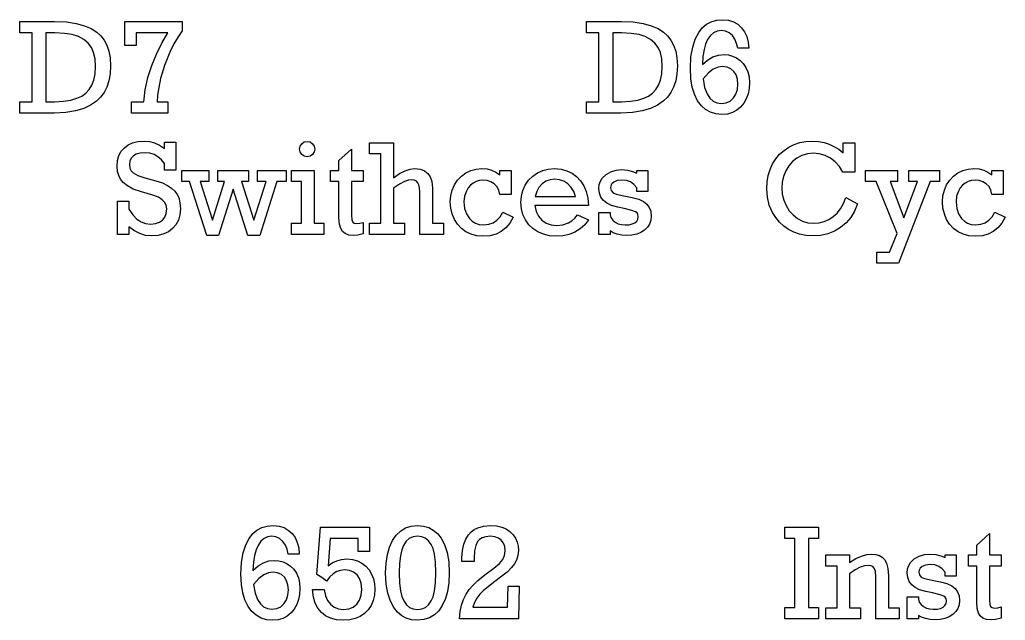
# Model space of a CAD drawing. Header units: inches. Extents: x 0.65 to 6.18, y -4.64 to -1.15.
# Drawn here: x 0.902 to 2.119, y -4.608 to -3.866 of the extents above; entities that cross this region are included whole.
import ezdxf

# ---------------------------------------------------------------- set-up
doc = ezdxf.new("R2010")
doc.units = ezdxf.units.IN
doc.header["$MEASUREMENT"] = 0
doc.layers.add('User.Drawings', color=9, linetype='CONTINUOUS', true_color=0xc2c2c2)

msp = doc.modelspace()

# ---------------------------------------------------------------- linework, layer by layer
at = {"layer": 'User.Drawings', "linetype": 'CONTINUOUS'}
for p, q in [((0.9019, -3.8821), (0.9019, -3.868)), ((0.9019, -3.868), (0.945, -3.868)), ((0.945, -3.868), (0.9596, -3.8686)), ((0.9596, -3.8686), (0.9718, -3.8704)), ((0.9718, -3.8704), (0.9819, -3.8732)), ((1.0318, -3.8977), (1.0318, -3.868)), ((1.0318, -3.868), (1.1027, -3.868)), ((1.1027, -3.868), (1.1027, -3.8795)), ((1.6019, -3.8821), (1.6019, -3.868)), ((1.6019, -3.868), (1.645, -3.868)), ((1.645, -3.868), (1.6596, -3.8686)), ((1.6596, -3.8686), (1.6718, -3.8704)), ((1.6718, -3.8704), (1.6819, -3.8732)), ((1.75, -3.8715), (1.7558, -3.8684)), ((1.7558, -3.8684), (1.7624, -3.8665)), ((1.7624, -3.8665), (1.77, -3.8658)), ((1.77, -3.8658), (1.7773, -3.8665)), ((1.7773, -3.8665), (1.7835, -3.8684)), ((1.7835, -3.8684), (1.7888, -3.8714)), ((0.9171, -3.8821), (0.9019, -3.8821)), ((0.9171, -3.9671), (0.9171, -3.8821)), ((0.9452, -3.8821), (0.9343, -3.8821)), ((0.9343, -3.8821), (0.9343, -3.9671)), ((0.9572, -3.8827), (0.9452, -3.8821)), ((0.9668, -3.8842), (0.9572, -3.8827)), ((0.9819, -3.8732), (0.9902, -3.8768)), ((0.9902, -3.8768), (0.997, -3.8811)), ((0.997, -3.8811), (1.0021, -3.8857)), ((1.085, -3.8821), (1.0458, -3.8821)), ((1.0458, -3.8821), (1.0458, -3.8977)), ((1.0774, -3.8947), (1.085, -3.8821)), ((1.1027, -3.8795), (1.0975, -3.8868)), ((1.6171, -3.8821), (1.6019, -3.8821)), ((1.6171, -3.9671), (1.6171, -3.8821)), ((1.6452, -3.8821), (1.6343, -3.8821)), ((1.6343, -3.8821), (1.6343, -3.9671)), ((1.6572, -3.8827), (1.6452, -3.8821)), ((1.6668, -3.8842), (1.6572, -3.8827)), ((1.6819, -3.8732), (1.6902, -3.8768)), ((1.6902, -3.8768), (1.697, -3.8811)), ((1.697, -3.8811), (1.7021, -3.8857)), ((1.7362, -3.8898), (1.7404, -3.8818)), ((1.7404, -3.8818), (1.7449, -3.8759)), ((1.7449, -3.8759), (1.75, -3.8715)), ((1.7589, -3.8819), (1.755, -3.8853)), ((1.7632, -3.8799), (1.7589, -3.8819)), ((1.7681, -3.8792), (1.7632, -3.8799)), ((1.7734, -3.8799), (1.7681, -3.8792)), ((1.778, -3.882), (1.7734, -3.8799)), ((1.782, -3.8855), (1.778, -3.882)), ((1.7888, -3.8714), (1.7933, -3.8757)), ((1.7933, -3.8757), (1.797, -3.8808)), ((1.797, -3.8808), (1.7997, -3.8867)), ((0.9743, -3.8866), (0.9668, -3.8842)), ((0.9811, -3.8902), (0.9743, -3.8866)), ((0.9864, -3.8947), (0.9811, -3.8902)), ((0.9904, -3.9002), (0.9864, -3.8947)), ((1.0021, -3.8857), (1.0062, -3.8911)), ((1.0062, -3.8911), (1.0095, -3.8974)), ((1.0707, -3.9082), (1.0774, -3.8947)), ((1.0975, -3.8868), (1.0924, -3.8956)), ((1.6743, -3.8866), (1.6668, -3.8842)), ((1.6811, -3.8902), (1.6743, -3.8866)), ((1.6864, -3.8947), (1.6811, -3.8902)), ((1.6904, -3.9002), (1.6864, -3.8947)), ((1.7021, -3.8857), (1.7062, -3.8911)), ((1.7062, -3.8911), (1.7095, -3.8974)), ((1.733, -3.8996), (1.7362, -3.8898)), ((1.7514, -3.8904), (1.7489, -3.8959)), ((1.755, -3.8853), (1.7514, -3.8904)), ((1.7851, -3.89), (1.782, -3.8855)), ((1.7873, -3.8952), (1.7851, -3.89)), ((1.7997, -3.8867), (1.8015, -3.8934)), ((1.8015, -3.8934), (1.8023, -3.9011)), ((0.9931, -3.9064), (0.9904, -3.9002)), ((0.9949, -3.9142), (0.9931, -3.9064)), ((1.0095, -3.8974), (1.012, -3.9046)), ((1.012, -3.9046), (1.0136, -3.9131)), ((1.0458, -3.8977), (1.0318, -3.8977)), ((1.0872, -3.9061), (1.0808, -3.9223)), ((1.0924, -3.8956), (1.0872, -3.9061)), ((1.6931, -3.9064), (1.6904, -3.9002)), ((1.6949, -3.9142), (1.6931, -3.9064)), ((1.7095, -3.8974), (1.712, -3.9046)), ((1.712, -3.9046), (1.7136, -3.9131)), ((1.7309, -3.9116), (1.733, -3.8996)), ((1.747, -3.9028), (1.7456, -3.9112)), ((1.7489, -3.8959), (1.747, -3.9028)), ((1.7886, -3.9011), (1.7873, -3.8952)), ((1.8023, -3.9011), (1.7886, -3.9011)), ((0.9955, -3.9237), (0.9949, -3.9142)), ((1.0136, -3.9131), (1.0142, -3.9229)), ((1.0649, -3.9226), (1.0707, -3.9082)), ((1.6955, -3.9237), (1.6949, -3.9142)), ((1.7136, -3.9131), (1.7142, -3.9229)), ((1.7301, -3.9259), (1.7309, -3.9116)), ((1.7456, -3.9112), (1.745, -3.9213)), ((1.745, -3.9213), (1.7514, -3.9157)), ((1.7514, -3.9157), (1.7579, -3.9119)), ((1.7579, -3.9119), (1.7647, -3.9096)), ((1.7647, -3.9096), (1.7718, -3.9089)), ((1.7718, -3.9089), (1.7772, -3.9093)), ((1.7772, -3.9093), (1.7823, -3.9107)), ((1.7823, -3.9107), (1.7872, -3.913)), ((1.7872, -3.913), (1.7917, -3.9161)), ((1.7917, -3.9161), (1.7955, -3.92)), ((0.9949, -3.9329), (0.9955, -3.9237)), ((1.0142, -3.9229), (1.0136, -3.9328)), ((1.0603, -3.9374), (1.0649, -3.9226)), ((1.0808, -3.9223), (1.0759, -3.9385)), ((1.6949, -3.9329), (1.6955, -3.9237)), ((1.7142, -3.9229), (1.7136, -3.9328)), ((1.7307, -3.9386), (1.7301, -3.9259)), ((1.7585, -3.927), (1.7524, -3.9315)), ((1.7643, -3.9244), (1.7585, -3.927)), ((1.7699, -3.9236), (1.7643, -3.9244)), ((1.7756, -3.9244), (1.7699, -3.9236)), ((1.7801, -3.9264), (1.7756, -3.9244)), ((1.7839, -3.9298), (1.7801, -3.9264)), ((1.7866, -3.9341), (1.7839, -3.9298)), ((1.7955, -3.92), (1.7988, -3.9249)), ((1.7988, -3.9249), (1.8012, -3.9303)), ((1.8012, -3.9303), (1.8026, -3.9365)), ((0.9908, -3.9469), (0.9933, -3.9405)), ((0.9933, -3.9405), (0.9949, -3.9329)), ((1.012, -3.9415), (1.0095, -3.9491)), ((1.0136, -3.9328), (1.012, -3.9415)), ((1.057, -3.9523), (1.0603, -3.9374)), ((1.0759, -3.9385), (1.0735, -3.9496)), ((1.6908, -3.9469), (1.6933, -3.9405)), ((1.6933, -3.9405), (1.6949, -3.9329)), ((1.712, -3.9415), (1.7095, -3.9491)), ((1.7136, -3.9328), (1.712, -3.9415)), ((1.7307, -3.9387), (1.7307, -3.9386)), ((1.7325, -3.9492), (1.7307, -3.9387)), ((1.7524, -3.9315), (1.7458, -3.9387)), ((1.7458, -3.9387), (1.7478, -3.9495)), ((1.7883, -3.9392), (1.7866, -3.9341)), ((1.7889, -3.9453), (1.7883, -3.9392)), ((1.8026, -3.9365), (1.8032, -3.9437)), ((0.9834, -3.9566), (0.9875, -3.9522)), ((0.9875, -3.9522), (0.9908, -3.9469)), ((1.0061, -3.9557), (1.0018, -3.9616)), ((1.0095, -3.9491), (1.0061, -3.9557)), ((1.0552, -3.9674), (1.057, -3.9523)), ((1.0735, -3.9496), (1.0722, -3.959)), ((1.6834, -3.9566), (1.6875, -3.9522)), ((1.6875, -3.9522), (1.6908, -3.9469)), ((1.7061, -3.9557), (1.7018, -3.9616)), ((1.7095, -3.9491), (1.7061, -3.9557)), ((1.7351, -3.9578), (1.7325, -3.9492)), ((1.7478, -3.9495), (1.7507, -3.9573)), ((1.7864, -3.9577), (1.7882, -3.952)), ((1.7882, -3.952), (1.7889, -3.9453)), ((1.8027, -3.9509), (1.8014, -3.9574)), ((1.8032, -3.9437), (1.8027, -3.9509)), ((0.9019, -3.9813), (0.9019, -3.9671)), ((0.9019, -3.9671), (0.9171, -3.9671)), ((0.9343, -3.9671), (0.945, -3.9671)), ((0.945, -3.9671), (0.956, -3.9666)), ((0.956, -3.9666), (0.9651, -3.9651)), ((0.9651, -3.9651), (0.9725, -3.9629)), ((0.9725, -3.9629), (0.9785, -3.9601)), ((0.9785, -3.9601), (0.9834, -3.9566)), ((0.9966, -3.9666), (0.9895, -3.9715)), ((1.0018, -3.9616), (0.9966, -3.9666)), ((1.0401, -3.9813), (1.0401, -3.9674)), ((1.0401, -3.9674), (1.0552, -3.9674)), ((1.0722, -3.959), (1.0718, -3.9671)), ((1.0718, -3.9671), (1.0718, -3.9674)), ((1.0718, -3.9674), (1.085, -3.9674)), ((1.085, -3.9674), (1.085, -3.9813)), ((1.6019, -3.9813), (1.6019, -3.9671)), ((1.6019, -3.9671), (1.6171, -3.9671)), ((1.6343, -3.9671), (1.645, -3.9671)), ((1.645, -3.9671), (1.656, -3.9666)), ((1.656, -3.9666), (1.6651, -3.9651)), ((1.6651, -3.9651), (1.6725, -3.9629)), ((1.6725, -3.9629), (1.6785, -3.9601)), ((1.6785, -3.9601), (1.6834, -3.9566)), ((1.6966, -3.9666), (1.6895, -3.9715)), ((1.7018, -3.9616), (1.6966, -3.9666)), ((1.7391, -3.966), (1.7351, -3.9578)), ((1.7437, -3.9722), (1.7391, -3.966)), ((1.7507, -3.9573), (1.7542, -3.9628)), ((1.7542, -3.9628), (1.7583, -3.9665)), ((1.7583, -3.9665), (1.7629, -3.9686)), ((1.7744, -3.9686), (1.7793, -3.9663)), ((1.7793, -3.9663), (1.7834, -3.9625)), ((1.7834, -3.9625), (1.7864, -3.9577)), ((1.7992, -3.9635), (1.7961, -3.9691)), ((1.8014, -3.9574), (1.7992, -3.9635)), ((0.9708, -3.9786), (0.9587, -3.9806)), ((0.981, -3.9755), (0.9708, -3.9786)), ((0.9895, -3.9715), (0.981, -3.9755)), ((1.6708, -3.9786), (1.6587, -3.9806)), ((1.681, -3.9755), (1.6708, -3.9786)), ((1.6895, -3.9715), (1.681, -3.9755)), ((1.7489, -3.9768), (1.7437, -3.9722)), ((1.755, -3.9802), (1.7489, -3.9768)), ((1.7629, -3.9686), (1.7685, -3.9694)), ((1.7685, -3.9694), (1.7744, -3.9686)), ((1.7875, -3.9777), (1.7821, -3.9806)), ((1.7922, -3.9738), (1.7875, -3.9777)), ((1.7961, -3.9691), (1.7922, -3.9738)), ((0.9443, -3.9813), (0.9019, -3.9813)), ((0.9587, -3.9806), (0.9443, -3.9813)), ((1.085, -3.9813), (1.0401, -3.9813)), ((1.6443, -3.9813), (1.6019, -3.9813)), ((1.6587, -3.9806), (1.6443, -3.9813)), ((1.7617, -3.9823), (1.755, -3.9802)), ((1.7691, -3.983), (1.7617, -3.9823)), ((1.776, -3.9824), (1.7691, -3.983)), ((1.7821, -3.9806), (1.776, -3.9824)), ((1.0412, -4.018), (1.0477, -4.0164)), ((1.0477, -4.0164), (1.0555, -4.0158)), ((1.0555, -4.0158), (1.0621, -4.0164)), ((1.0621, -4.0164), (1.0685, -4.018)), ((1.2533, -4.0169), (1.2569, -4.0162)), ((1.2569, -4.0162), (1.2605, -4.0169)), ((1.8653, -4.0177), (1.8729, -4.0163)), ((1.8729, -4.0163), (1.8811, -4.0158)), ((1.8811, -4.0158), (1.8884, -4.0162)), ((1.8884, -4.0162), (1.8952, -4.0175)), ((1.0245, -4.0336), (1.0273, -4.0284)), ((1.0273, -4.0284), (1.0311, -4.024)), ((1.0311, -4.024), (1.0357, -4.0206)), ((1.0357, -4.0206), (1.0412, -4.018)), ((1.0685, -4.018), (1.0747, -4.0208)), ((1.0747, -4.0208), (1.0808, -4.0248)), ((1.0808, -4.0248), (1.0808, -4.0171)), ((1.0808, -4.0171), (1.0947, -4.0171)), ((1.0947, -4.0171), (1.0947, -4.0516)), ((1.2476, -4.0256), (1.2483, -4.0221)), ((1.2483, -4.0292), (1.2476, -4.0256)), ((1.2483, -4.0221), (1.2503, -4.019)), ((1.2503, -4.019), (1.2533, -4.0169)), ((1.2605, -4.0169), (1.2635, -4.019)), ((1.2635, -4.019), (1.2656, -4.022)), ((1.2656, -4.022), (1.2663, -4.0256)), ((1.2663, -4.0256), (1.2656, -4.0292)), ((1.2962, -4.04), (1.3118, -4.0257)), ((1.3118, -4.0257), (1.3118, -4.052)), ((1.3338, -4.0317), (1.3338, -4.018)), ((1.3338, -4.018), (1.3636, -4.018)), ((1.3636, -4.018), (1.3636, -4.0612)), ((1.8404, -4.0321), (1.8458, -4.0273)), ((1.8458, -4.0273), (1.8518, -4.0232)), ((1.8518, -4.0232), (1.8583, -4.02)), ((1.8583, -4.02), (1.8653, -4.0177)), ((1.8952, -4.0175), (1.9015, -4.0195)), ((1.9015, -4.0195), (1.9075, -4.0223)), ((1.9075, -4.0223), (1.9133, -4.0259)), ((1.9133, -4.0259), (1.9187, -4.0302)), ((1.9187, -4.0302), (1.9187, -4.018)), ((1.9187, -4.018), (1.9332, -4.018)), ((1.9332, -4.018), (1.9332, -4.0541)), ((1.0222, -4.0473), (1.0228, -4.0398)), ((1.0228, -4.0398), (1.0245, -4.0336)), ((1.038, -4.0405), (1.0374, -4.0449)), ((1.0397, -4.0369), (1.038, -4.0405)), ((1.0424, -4.0341), (1.0397, -4.0369)), ((1.0459, -4.0321), (1.0424, -4.0341)), ((1.0506, -4.0308), (1.0459, -4.0321)), ((1.0567, -4.0303), (1.0506, -4.0308)), ((1.0626, -4.0309), (1.0567, -4.0303)), ((1.0679, -4.0325), (1.0626, -4.0309)), ((1.0726, -4.0351), (1.0679, -4.0325)), ((1.0769, -4.0388), (1.0726, -4.0351)), ((1.0808, -4.0437), (1.0769, -4.0388)), ((1.2503, -4.0323), (1.2483, -4.0292)), ((1.2533, -4.0344), (1.2503, -4.0323)), ((1.2569, -4.0351), (1.2533, -4.0344)), ((1.2604, -4.0344), (1.2569, -4.0351)), ((1.2635, -4.0323), (1.2604, -4.0344)), ((1.2656, -4.0292), (1.2635, -4.0323)), ((1.2962, -4.052), (1.2962, -4.04)), ((1.348, -4.0317), (1.3338, -4.0317)), ((1.348, -4.1174), (1.348, -4.0317)), ((1.8317, -4.0441), (1.8358, -4.0377)), ((1.8358, -4.0377), (1.8404, -4.0321)), ((1.8618, -4.0369), (1.8564, -4.0412)), ((1.8679, -4.0336), (1.8618, -4.0369)), ((1.8746, -4.0316), (1.8679, -4.0336)), ((1.8818, -4.0309), (1.8746, -4.0316)), ((1.8894, -4.0316), (1.8818, -4.0309)), ((1.8965, -4.0337), (1.8894, -4.0316)), ((1.9032, -4.0371), (1.8965, -4.0337)), ((1.9091, -4.0416), (1.9032, -4.0371)), ((1.0227, -4.0533), (1.0222, -4.0473)), ((1.0374, -4.0449), (1.038, -4.0492)), ((1.038, -4.0492), (1.0395, -4.0526)), ((1.0395, -4.0526), (1.0421, -4.0552)), ((1.0808, -4.0516), (1.0808, -4.0437)), ((1.0947, -4.0516), (1.0808, -4.0516)), ((1.102, -4.0659), (1.102, -4.052)), ((1.102, -4.052), (1.1353, -4.052)), ((1.1353, -4.052), (1.1353, -4.0659)), ((1.1466, -4.0659), (1.1466, -4.052)), ((1.1466, -4.052), (1.1846, -4.052)), ((1.1846, -4.052), (1.1846, -4.0659)), ((1.1954, -4.0659), (1.1954, -4.052)), ((1.1954, -4.052), (1.2311, -4.052)), ((1.2311, -4.052), (1.2311, -4.0659)), ((1.2374, -4.0659), (1.2374, -4.052)), ((1.2374, -4.052), (1.2654, -4.052)), ((1.2654, -4.052), (1.2654, -4.1174)), ((1.2859, -4.0659), (1.2859, -4.052)), ((1.2859, -4.052), (1.2962, -4.052)), ((1.3118, -4.052), (1.3262, -4.052)), ((1.3262, -4.052), (1.3262, -4.0659)), ((1.3711, -4.0559), (1.3778, -4.0524)), ((1.3778, -4.0524), (1.3839, -4.0505)), ((1.3839, -4.0505), (1.3896, -4.0498)), ((1.3896, -4.0498), (1.3967, -4.0506)), ((1.3967, -4.0506), (1.402, -4.0526)), ((1.402, -4.0526), (1.406, -4.0557)), ((1.4528, -4.0552), (1.4589, -4.0522)), ((1.4589, -4.0522), (1.4655, -4.0504)), ((1.4655, -4.0504), (1.4726, -4.0498)), ((1.4726, -4.0498), (1.479, -4.0503)), ((1.479, -4.0503), (1.4847, -4.0518)), ((1.4847, -4.0518), (1.49, -4.0542)), ((1.4948, -4.0576), (1.4948, -4.052)), ((1.4948, -4.052), (1.5087, -4.052)), ((1.5087, -4.052), (1.5087, -4.0817)), ((1.5413, -4.0552), (1.5478, -4.0522)), ((1.5478, -4.0522), (1.5547, -4.0505)), ((1.5547, -4.0505), (1.5622, -4.0498)), ((1.5622, -4.0498), (1.5704, -4.0505)), ((1.5704, -4.0505), (1.5776, -4.0524)), ((1.5776, -4.0524), (1.584, -4.0554)), ((1.6318, -4.0538), (1.6384, -4.0518)), ((1.6384, -4.0518), (1.645, -4.0511)), ((1.645, -4.0511), (1.6525, -4.0517)), ((1.6525, -4.0517), (1.6588, -4.0532)), ((1.6588, -4.0532), (1.6642, -4.0555)), ((1.6642, -4.0555), (1.6642, -4.052)), ((1.6642, -4.052), (1.6777, -4.052)), ((1.6777, -4.052), (1.6777, -4.0783)), ((1.8263, -4.0583), (1.8286, -4.0509)), ((1.8286, -4.0509), (1.8317, -4.0441)), ((1.8481, -4.0527), (1.8453, -4.0594)), ((1.8518, -4.0464), (1.8481, -4.0527)), ((1.8564, -4.0412), (1.8518, -4.0464)), ((1.9142, -4.0473), (1.9091, -4.0416)), ((1.9184, -4.0541), (1.9142, -4.0473)), ((1.9465, -4.0659), (1.9465, -4.052)), ((1.9465, -4.052), (1.9861, -4.052)), ((1.9861, -4.052), (1.9861, -4.0659)), ((1.9999, -4.0659), (1.9999, -4.052)), ((1.9999, -4.052), (2.0377, -4.052)), ((2.0377, -4.052), (2.0377, -4.0659)), ((2.0606, -4.0552), (2.0667, -4.0522)), ((2.0667, -4.0522), (2.0732, -4.0504)), ((2.0732, -4.0504), (2.0804, -4.0498)), ((2.0804, -4.0498), (2.0867, -4.0503)), ((2.0867, -4.0503), (2.0925, -4.0518)), ((2.0925, -4.0518), (2.0977, -4.0542)), ((2.1026, -4.0576), (2.1026, -4.052)), ((2.1026, -4.052), (2.1164, -4.052)), ((2.1164, -4.052), (2.1164, -4.0817)), ((1.0241, -4.0585), (1.0227, -4.0533)), ((1.0264, -4.063), (1.0241, -4.0585)), ((1.0295, -4.0669), (1.0264, -4.063)), ((1.0421, -4.0552), (1.0476, -4.0583)), ((1.0476, -4.0583), (1.0565, -4.0613)), ((1.0565, -4.0613), (1.0699, -4.0648)), ((1.0699, -4.0648), (1.0782, -4.0675)), ((1.3636, -4.0612), (1.3711, -4.0559)), ((1.3821, -4.0643), (1.3772, -4.0659)), ((1.3861, -4.0638), (1.3821, -4.0643)), ((1.3893, -4.0643), (1.3861, -4.0638)), ((1.3918, -4.0654), (1.3893, -4.0643)), ((1.406, -4.0557), (1.409, -4.06)), ((1.409, -4.06), (1.411, -4.0659)), ((1.4388, -4.0699), (1.4427, -4.064)), ((1.4427, -4.064), (1.4473, -4.0591)), ((1.4473, -4.0591), (1.4528, -4.0552)), ((1.4695, -4.0646), (1.4655, -4.0658)), ((1.4739, -4.0642), (1.4695, -4.0646)), ((1.4791, -4.0647), (1.4739, -4.0642)), ((1.4837, -4.0662), (1.4791, -4.0647)), ((1.49, -4.0542), (1.4948, -4.0576)), ((1.5263, -4.0702), (1.5304, -4.0642)), ((1.5304, -4.0642), (1.5354, -4.0593)), ((1.5354, -4.0593), (1.5413, -4.0552)), ((1.5569, -4.0635), (1.5518, -4.0654)), ((1.5625, -4.0628), (1.5569, -4.0635)), ((1.5685, -4.0635), (1.5625, -4.0628)), ((1.5739, -4.0654), (1.5685, -4.0635)), ((1.584, -4.0554), (1.5897, -4.0595)), ((1.5897, -4.0595), (1.5946, -4.0648)), ((1.5946, -4.0648), (1.5987, -4.0712)), ((1.6177, -4.0694), (1.6191, -4.0653)), ((1.6191, -4.0653), (1.6213, -4.0616)), ((1.6213, -4.0616), (1.626, -4.0571)), ((1.626, -4.0571), (1.6318, -4.0538)), ((1.6398, -4.0647), (1.6355, -4.0666)), ((1.6456, -4.0639), (1.6398, -4.0647)), ((1.6513, -4.0646), (1.6456, -4.0639)), ((1.6561, -4.0663), (1.6513, -4.0646)), ((1.8249, -4.0662), (1.8263, -4.0583)), ((1.8453, -4.0594), (1.8437, -4.0665)), ((1.9332, -4.0541), (1.9184, -4.0541)), ((2.0466, -4.0699), (2.0504, -4.064)), ((2.0504, -4.064), (2.0551, -4.0591)), ((2.0551, -4.0591), (2.0606, -4.0552)), ((2.0773, -4.0646), (2.0733, -4.0658)), ((2.0817, -4.0642), (2.0773, -4.0646)), ((2.0868, -4.0647), (2.0817, -4.0642)), ((2.0914, -4.0662), (2.0868, -4.0647)), ((2.0977, -4.0542), (2.1026, -4.0576)), ((1.0348, -4.0712), (1.0295, -4.0669)), ((1.0422, -4.0752), (1.0348, -4.0712)), ((1.0521, -4.0787), (1.0422, -4.0752)), ((1.0782, -4.0675), (1.0846, -4.0705)), ((1.0846, -4.0705), (1.0894, -4.0738)), ((1.0894, -4.0738), (1.0936, -4.0777)), ((1.1115, -4.0659), (1.102, -4.0659)), ((1.1328, -4.1326), (1.1115, -4.0659)), ((1.1353, -4.0659), (1.1249, -4.0659)), ((1.1249, -4.0659), (1.1399, -4.1136)), ((1.1399, -4.1136), (1.155, -4.0659)), ((1.155, -4.0659), (1.1466, -4.0659)), ((1.1657, -4.0754), (1.1473, -4.1326)), ((1.1838, -4.1326), (1.1657, -4.0754)), ((1.1846, -4.0659), (1.1759, -4.0659)), ((1.1759, -4.0659), (1.1911, -4.1136)), ((1.1911, -4.1136), (1.2064, -4.0659)), ((1.2064, -4.0659), (1.1954, -4.0659)), ((1.2196, -4.0659), (1.1985, -4.1326)), ((1.2311, -4.0659), (1.2196, -4.0659)), ((1.2498, -4.0659), (1.2374, -4.0659)), ((1.2498, -4.1174), (1.2498, -4.0659)), ((1.2962, -4.0659), (1.2859, -4.0659)), ((1.2962, -4.1107), (1.2962, -4.0659)), ((1.3262, -4.0659), (1.3118, -4.0659)), ((1.3118, -4.0659), (1.3118, -4.1075)), ((1.3711, -4.069), (1.3636, -4.074)), ((1.3636, -4.074), (1.3636, -4.1174)), ((1.3772, -4.0659), (1.3711, -4.069)), ((1.3937, -4.0673), (1.3918, -4.0654)), ((1.3949, -4.0698), (1.3937, -4.0673)), ((1.3958, -4.0736), (1.3949, -4.0698)), ((1.3961, -4.0793), (1.3958, -4.0736)), ((1.411, -4.0659), (1.4117, -4.0738)), ((1.4117, -4.0738), (1.4117, -4.1174)), ((1.4343, -4.0834), (1.436, -4.0764)), ((1.436, -4.0764), (1.4388, -4.0699)), ((1.4535, -4.0776), (1.4513, -4.084)), ((1.4557, -4.0737), (1.4535, -4.0776)), ((1.4585, -4.0704), (1.4557, -4.0737)), ((1.4618, -4.0678), (1.4585, -4.0704)), ((1.4655, -4.0658), (1.4618, -4.0678)), ((1.4879, -4.0687), (1.4837, -4.0662)), ((1.4913, -4.072), (1.4879, -4.0687)), ((1.4936, -4.0763), (1.4913, -4.072)), ((1.4948, -4.0817), (1.4936, -4.0763)), ((1.5215, -4.0838), (1.5233, -4.0767)), ((1.5233, -4.0767), (1.5263, -4.0702)), ((1.5432, -4.073), (1.5404, -4.0781)), ((1.5471, -4.0687), (1.5432, -4.073)), ((1.5518, -4.0654), (1.5471, -4.0687)), ((1.5789, -4.0687), (1.5739, -4.0654)), ((1.583, -4.073), (1.5789, -4.0687)), ((1.5861, -4.0782), (1.583, -4.073)), ((1.5987, -4.0712), (1.6016, -4.0782)), ((1.6172, -4.0742), (1.6177, -4.0694)), ((1.6179, -4.0801), (1.6172, -4.0742)), ((1.632, -4.071), (1.6316, -4.0736)), ((1.6316, -4.0736), (1.6324, -4.077)), ((1.6333, -4.0687), (1.632, -4.071)), ((1.6324, -4.077), (1.6346, -4.0796)), ((1.6355, -4.0666), (1.6333, -4.0687)), ((1.6604, -4.0693), (1.6561, -4.0663)), ((1.6642, -4.0735), (1.6604, -4.0693)), ((1.6642, -4.0783), (1.6642, -4.0735)), ((1.8245, -4.0748), (1.8249, -4.0662)), ((1.8253, -4.0852), (1.8245, -4.0748)), ((1.8437, -4.0665), (1.8431, -4.0739)), ((1.8431, -4.0739), (1.8437, -4.0816)), ((1.9597, -4.0659), (1.9465, -4.0659)), ((1.9856, -4.1298), (1.9597, -4.0659)), ((1.9861, -4.0659), (1.9767, -4.0659)), ((1.9767, -4.0659), (1.9938, -4.1107)), ((2.0261, -4.0659), (1.987, -4.1666)), ((1.9938, -4.1107), (2.0105, -4.0659)), ((2.0105, -4.0659), (1.9999, -4.0659)), ((2.0377, -4.0659), (2.0261, -4.0659)), ((2.0421, -4.0834), (2.0438, -4.0764)), ((2.0438, -4.0764), (2.0466, -4.0699)), ((2.0612, -4.0776), (2.059, -4.084)), ((2.0635, -4.0737), (2.0612, -4.0776)), ((2.0663, -4.0704), (2.0635, -4.0737)), ((2.0696, -4.0678), (2.0663, -4.0704)), ((2.0733, -4.0658), (2.0696, -4.0678)), ((2.0956, -4.0687), (2.0914, -4.0662)), ((2.099, -4.072), (2.0956, -4.0687)), ((2.1013, -4.0763), (2.099, -4.072)), ((2.1026, -4.0817), (2.1013, -4.0763)), ((1.0663, -4.0827), (1.0521, -4.0787)), ((1.0731, -4.0852), (1.0663, -4.0827)), ((1.0779, -4.0882), (1.0731, -4.0852)), ((1.081, -4.0915), (1.0779, -4.0882)), ((1.0936, -4.0777), (1.0965, -4.0817)), ((1.0965, -4.0817), (1.0983, -4.0856)), ((1.0983, -4.0856), (1.0998, -4.092)), ((1.3961, -4.1313), (1.3961, -4.0793)), ((1.4337, -4.091), (1.4343, -4.0834)), ((1.4513, -4.084), (1.4505, -4.091)), ((1.5087, -4.0817), (1.4948, -4.0817)), ((1.5209, -4.0916), (1.5215, -4.0843)), ((1.5215, -4.0843), (1.5215, -4.0838)), ((1.5404, -4.0781), (1.5386, -4.0843)), ((1.5386, -4.0843), (1.5881, -4.0843)), ((1.5881, -4.0843), (1.5861, -4.0782)), ((1.6016, -4.0782), (1.6036, -4.0862)), ((1.6036, -4.0862), (1.6045, -4.0955)), ((1.6197, -4.085), (1.6179, -4.0801)), ((1.6228, -4.0892), (1.6197, -4.085)), ((1.6269, -4.0925), (1.6228, -4.0892)), ((1.6346, -4.0796), (1.6386, -4.0814)), ((1.6386, -4.0814), (1.648, -4.0834)), ((1.648, -4.0834), (1.6584, -4.0855)), ((1.6584, -4.0855), (1.6663, -4.0876)), ((1.6777, -4.0783), (1.6642, -4.0783)), ((1.6663, -4.0876), (1.6722, -4.0904)), ((1.8276, -4.0949), (1.8253, -4.0852)), ((1.8437, -4.0816), (1.8455, -4.0888)), ((1.8455, -4.0888), (1.8483, -4.0956)), ((1.9191, -4.093), (1.922, -4.0856)), ((1.922, -4.0856), (1.9364, -4.0933)), ((2.0415, -4.091), (2.0421, -4.0834)), ((2.059, -4.084), (2.0583, -4.091)), ((2.1164, -4.0817), (2.1026, -4.0817)), ((1.0227, -4.1313), (1.0227, -4.0899)), ((1.0227, -4.0899), (1.0368, -4.0899)), ((1.0368, -4.0899), (1.0368, -4.0999)), ((1.0368, -4.0999), (1.0415, -4.107)), ((1.0828, -4.0953), (1.081, -4.0915)), ((1.0834, -4.0996), (1.0828, -4.0953)), ((1.0828, -4.1054), (1.0834, -4.0996)), ((1.1004, -4.0995), (1.0997, -4.1071)), ((1.0998, -4.092), (1.1004, -4.0995)), ((1.4343, -4.0988), (1.4337, -4.091)), ((1.436, -4.1059), (1.4343, -4.0988)), ((1.4505, -4.091), (1.4513, -4.0991)), ((1.4513, -4.0991), (1.4536, -4.1057)), ((1.5215, -4.0995), (1.5209, -4.0916)), ((1.5234, -4.1066), (1.5215, -4.0995)), ((1.6045, -4.0955), (1.5381, -4.0955)), ((1.5381, -4.0955), (1.5398, -4.1027)), ((1.6326, -4.0953), (1.6269, -4.0925)), ((1.6404, -4.0974), (1.6326, -4.0953)), ((1.6484, -4.0992), (1.6404, -4.0974)), ((1.658, -4.1014), (1.6484, -4.0992)), ((1.6623, -4.1031), (1.658, -4.1014)), ((1.6722, -4.0904), (1.6764, -4.0938)), ((1.6764, -4.0938), (1.6794, -4.0978)), ((1.6794, -4.0978), (1.6812, -4.1026)), ((1.8316, -4.104), (1.8276, -4.0949)), ((1.8483, -4.0956), (1.8522, -4.1018)), ((1.8522, -4.1018), (1.8569, -4.1071)), ((1.9115, -4.1047), (1.9156, -4.0994)), ((1.9156, -4.0994), (1.9191, -4.093)), ((1.9364, -4.0933), (1.9328, -4.1024)), ((2.0421, -4.0988), (2.0415, -4.091)), ((2.0438, -4.1059), (2.0421, -4.0988)), ((2.0583, -4.091), (2.0591, -4.0991)), ((2.0591, -4.0991), (2.0613, -4.1057)), ((1.0415, -4.107), (1.0464, -4.1122)), ((1.0464, -4.1122), (1.0517, -4.1157)), ((1.0744, -4.1162), (1.0782, -4.1135)), ((1.0782, -4.1135), (1.081, -4.1099)), ((1.081, -4.1099), (1.0828, -4.1054)), ((1.0979, -4.1136), (1.0949, -4.1191)), ((1.0997, -4.1071), (1.0979, -4.1136)), ((1.2968, -4.1186), (1.2962, -4.1107)), ((1.3118, -4.1075), (1.3122, -4.1133)), ((1.3122, -4.1133), (1.3132, -4.1159)), ((1.4388, -4.1126), (1.436, -4.1059)), ((1.4426, -4.1186), (1.4388, -4.1126)), ((1.4536, -4.1057), (1.4572, -4.1113)), ((1.4572, -4.1113), (1.4607, -4.1148)), ((1.4865, -4.1167), (1.4912, -4.1137)), ((1.4912, -4.1137), (1.4951, -4.1094)), ((1.4951, -4.1094), (1.4984, -4.1037)), ((1.4984, -4.1037), (1.5113, -4.1098)), ((1.5113, -4.1098), (1.5071, -4.1172)), ((1.5264, -4.1132), (1.5234, -4.1066)), ((1.5306, -4.1191), (1.5264, -4.1132)), ((1.5398, -4.1027), (1.5427, -4.1086)), ((1.5427, -4.1086), (1.5469, -4.1134)), ((1.5469, -4.1134), (1.5522, -4.1171)), ((1.5837, -4.1143), (1.5874, -4.111)), ((1.5874, -4.111), (1.5908, -4.1068)), ((1.5908, -4.1068), (1.6045, -4.113)), ((1.6045, -4.113), (1.5997, -4.1192)), ((1.6171, -4.1313), (1.6171, -4.1041)), ((1.6171, -4.1041), (1.6309, -4.1041)), ((1.6309, -4.1041), (1.6309, -4.1068)), ((1.6309, -4.1068), (1.6321, -4.1104)), ((1.6321, -4.1104), (1.6342, -4.1134)), ((1.6342, -4.1134), (1.6373, -4.116)), ((1.6643, -4.1046), (1.6623, -4.1031)), ((1.6639, -4.1147), (1.6653, -4.1121)), ((1.6654, -4.1065), (1.6643, -4.1046)), ((1.6653, -4.1121), (1.6658, -4.1089)), ((1.6658, -4.1089), (1.6654, -4.1065)), ((1.6813, -4.1137), (1.6797, -4.1183)), ((1.6812, -4.1026), (1.6818, -4.1084)), ((1.6818, -4.1084), (1.6813, -4.1137)), ((1.8355, -4.1103), (1.8316, -4.104)), ((1.8401, -4.1159), (1.8355, -4.1103)), ((1.8569, -4.1071), (1.8625, -4.1115)), ((1.8625, -4.1115), (1.8687, -4.1148)), ((1.8955, -4.1153), (1.9013, -4.1127)), ((1.9013, -4.1127), (1.9067, -4.1091)), ((1.9067, -4.1091), (1.9115, -4.1047)), ((1.9282, -4.1102), (1.9225, -4.1169)), ((1.9328, -4.1024), (1.9282, -4.1102)), ((2.0465, -4.1126), (2.0438, -4.1059)), ((2.0503, -4.1186), (2.0465, -4.1126)), ((2.0613, -4.1057), (2.0649, -4.1113)), ((2.0649, -4.1113), (2.0685, -4.1148)), ((2.0943, -4.1167), (2.0989, -4.1137)), ((2.0989, -4.1137), (2.1028, -4.1094)), ((2.1028, -4.1094), (2.1061, -4.1037)), ((2.1061, -4.1037), (2.1191, -4.1098)), ((2.1191, -4.1098), (2.1149, -4.1172)), ((1.0435, -4.1268), (1.0368, -4.1217)), ((1.0368, -4.1217), (1.0368, -4.1313)), ((1.0517, -4.1157), (1.0572, -4.1178)), ((1.0572, -4.1178), (1.0633, -4.1185)), ((1.0633, -4.1185), (1.0695, -4.1178)), ((1.0695, -4.1178), (1.0744, -4.1162)), ((1.0907, -4.1239), (1.0857, -4.1278)), ((1.0949, -4.1191), (1.0907, -4.1239)), ((1.2374, -4.1313), (1.2374, -4.1174)), ((1.2374, -4.1174), (1.2498, -4.1174)), ((1.2654, -4.1174), (1.2774, -4.1174)), ((1.2774, -4.1174), (1.2774, -4.1313)), ((1.2983, -4.124), (1.2968, -4.1186)), ((1.3005, -4.1276), (1.2983, -4.124)), ((1.3132, -4.1159), (1.3149, -4.1173)), ((1.3149, -4.1173), (1.3179, -4.1178)), ((1.3179, -4.1178), (1.3221, -4.1174)), ((1.3221, -4.1174), (1.3262, -4.1164)), ((1.3262, -4.1164), (1.3262, -4.1304)), ((1.3338, -4.1313), (1.3338, -4.1174)), ((1.3338, -4.1174), (1.348, -4.1174)), ((1.3636, -4.1174), (1.3773, -4.1174)), ((1.3773, -4.1174), (1.3773, -4.1313)), ((1.4117, -4.1174), (1.4251, -4.1174)), ((1.4251, -4.1174), (1.4251, -4.1313)), ((1.4473, -4.1237), (1.4426, -4.1186)), ((1.4529, -4.1278), (1.4473, -4.1237)), ((1.4607, -4.1148), (1.4648, -4.1172)), ((1.4648, -4.1172), (1.4694, -4.1187)), ((1.4694, -4.1187), (1.4746, -4.1192)), ((1.4746, -4.1192), (1.4811, -4.1185)), ((1.4811, -4.1185), (1.4865, -4.1167)), ((1.5022, -4.123), (1.4966, -4.1275)), ((1.5071, -4.1172), (1.5022, -4.123)), ((1.5357, -4.124), (1.5306, -4.1191)), ((1.5419, -4.1281), (1.5357, -4.124)), ((1.5522, -4.1171), (1.5581, -4.1193)), ((1.5581, -4.1193), (1.565, -4.12)), ((1.565, -4.12), (1.5726, -4.1192)), ((1.5726, -4.1192), (1.5795, -4.1168)), ((1.5795, -4.1168), (1.5837, -4.1143)), ((1.594, -4.1243), (1.5875, -4.1283)), ((1.5997, -4.1192), (1.594, -4.1243)), ((1.6373, -4.116), (1.6409, -4.1179)), ((1.6409, -4.1179), (1.645, -4.119)), ((1.645, -4.119), (1.6495, -4.1194)), ((1.6495, -4.1194), (1.6545, -4.1191)), ((1.6545, -4.1191), (1.6584, -4.1182)), ((1.6584, -4.1182), (1.6614, -4.1168)), ((1.6614, -4.1168), (1.6639, -4.1147)), ((1.6734, -4.1259), (1.669, -4.1287)), ((1.6771, -4.1223), (1.6734, -4.1259)), ((1.6797, -4.1183), (1.6771, -4.1223)), ((1.8454, -4.1208), (1.8401, -4.1159)), ((1.8515, -4.1251), (1.8454, -4.1208)), ((1.858, -4.1285), (1.8515, -4.1251)), ((1.8687, -4.1148), (1.8754, -4.1167)), ((1.8754, -4.1167), (1.8826, -4.1174)), ((1.8826, -4.1174), (1.8893, -4.1169)), ((1.8893, -4.1169), (1.8955, -4.1153)), ((1.9157, -4.1226), (1.908, -4.1271)), ((1.9225, -4.1169), (1.9157, -4.1226)), ((2.055, -4.1237), (2.0503, -4.1186)), ((2.0607, -4.1278), (2.055, -4.1237)), ((2.0685, -4.1148), (2.0725, -4.1172)), ((2.0725, -4.1172), (2.0771, -4.1187)), ((2.0771, -4.1187), (2.0824, -4.1192)), ((2.0824, -4.1192), (2.0889, -4.1185)), ((2.0889, -4.1185), (2.0943, -4.1167)), ((2.11, -4.123), (2.1043, -4.1275)), ((2.1149, -4.1172), (2.11, -4.123)), ((1.0368, -4.1313), (1.0227, -4.1313)), ((1.0503, -4.1302), (1.0435, -4.1268)), ((1.0574, -4.1323), (1.0503, -4.1302)), ((1.0649, -4.133), (1.0574, -4.1323)), ((1.0729, -4.1324), (1.0649, -4.133)), ((1.0798, -4.1306), (1.0729, -4.1324)), ((1.0857, -4.1278), (1.0798, -4.1306)), ((1.1473, -4.1326), (1.1328, -4.1326)), ((1.1985, -4.1326), (1.1838, -4.1326)), ((1.2774, -4.1313), (1.2374, -4.1313)), ((1.3037, -4.1302), (1.3005, -4.1276)), ((1.3082, -4.1319), (1.3037, -4.1302)), ((1.3146, -4.1326), (1.3082, -4.1319)), ((1.3193, -4.1321), (1.3146, -4.1326)), ((1.3262, -4.1304), (1.3193, -4.1321)), ((1.3773, -4.1313), (1.3338, -4.1313)), ((1.4251, -4.1313), (1.3961, -4.1313)), ((1.4593, -4.1309), (1.4529, -4.1278)), ((1.4662, -4.1328), (1.4593, -4.1309)), ((1.474, -4.1334), (1.4662, -4.1328)), ((1.4826, -4.1327), (1.474, -4.1334)), ((1.4901, -4.1307), (1.4826, -4.1327)), ((1.4966, -4.1275), (1.4901, -4.1307)), ((1.5487, -4.131), (1.5419, -4.1281)), ((1.5562, -4.1328), (1.5487, -4.131)), ((1.5646, -4.1334), (1.5562, -4.1328)), ((1.5727, -4.1328), (1.5646, -4.1334)), ((1.5803, -4.1311), (1.5727, -4.1328)), ((1.5875, -4.1283), (1.5803, -4.1311)), ((1.6309, -4.1313), (1.6171, -4.1313)), ((1.6348, -4.1291), (1.6309, -4.1269)), ((1.6309, -4.1269), (1.6309, -4.1313)), ((1.6399, -4.1309), (1.6348, -4.1291)), ((1.6454, -4.1321), (1.6399, -4.1309)), ((1.6509, -4.1326), (1.6454, -4.1321)), ((1.6579, -4.1321), (1.6509, -4.1326)), ((1.6639, -4.1308), (1.6579, -4.1321)), ((1.669, -4.1287), (1.6639, -4.1308)), ((1.8651, -4.131), (1.858, -4.1285)), ((1.8726, -4.1325), (1.8651, -4.131)), ((1.8808, -4.133), (1.8726, -4.1325)), ((1.8907, -4.1323), (1.8808, -4.133)), ((1.8998, -4.1303), (1.8907, -4.1323)), ((1.908, -4.1271), (1.8998, -4.1303)), ((1.9762, -4.153), (1.9856, -4.1298)), ((2.067, -4.1309), (2.0607, -4.1278)), ((2.074, -4.1328), (2.067, -4.1309)), ((2.0817, -4.1334), (2.074, -4.1328)), ((2.0904, -4.1327), (2.0817, -4.1334)), ((2.0978, -4.1307), (2.0904, -4.1327)), ((2.1043, -4.1275), (2.0978, -4.1307)), ((1.9606, -4.1666), (1.9606, -4.153)), ((1.9606, -4.153), (1.9762, -4.153)), ((1.987, -4.1666), (1.9606, -4.1666)), ((1.2073, -4.4915), (1.2149, -4.4908)), ((1.2149, -4.4908), (1.2222, -4.4915)), ((1.3855, -4.4916), (1.3933, -4.4908)), ((1.3933, -4.4908), (1.4006, -4.4915)), ((1.4745, -4.4916), (1.4834, -4.4908)), ((1.4834, -4.4908), (1.4909, -4.4913)), ((1.4909, -4.4913), (1.4972, -4.4928)), ((1.1852, -4.5068), (1.1898, -4.5009)), ((1.1898, -4.5009), (1.1949, -4.4965)), ((1.1949, -4.4965), (1.2007, -4.4934)), ((1.2007, -4.4934), (1.2073, -4.4915)), ((1.2222, -4.4915), (1.2284, -4.4934)), ((1.2284, -4.4934), (1.2336, -4.4964)), ((1.2336, -4.4964), (1.2382, -4.5007)), ((1.2382, -4.5007), (1.2419, -4.5058)), ((1.2688, -4.5512), (1.2734, -4.493)), ((1.2734, -4.493), (1.3339, -4.493)), ((1.3339, -4.493), (1.3339, -4.5231)), ((1.3624, -4.5093), (1.367, -4.5027)), ((1.367, -4.5027), (1.3723, -4.4977)), ((1.3723, -4.4977), (1.3785, -4.4939)), ((1.3785, -4.4939), (1.3855, -4.4916)), ((1.4006, -4.4915), (1.407, -4.4934)), ((1.407, -4.4934), (1.4127, -4.4964)), ((1.4127, -4.4964), (1.4178, -4.5008)), ((1.4178, -4.5008), (1.4223, -4.5065)), ((1.4527, -4.5076), (1.4561, -4.5023)), ((1.4561, -4.5023), (1.4595, -4.4987)), ((1.4595, -4.4987), (1.4633, -4.4958)), ((1.4633, -4.4958), (1.4675, -4.4936)), ((1.4675, -4.4936), (1.4745, -4.4916)), ((1.4972, -4.4928), (1.5025, -4.4951)), ((1.5025, -4.4951), (1.5073, -4.4984)), ((1.5073, -4.4984), (1.5111, -4.5022)), ((1.5111, -4.5022), (1.514, -4.5065)), ((1.8468, -4.5071), (1.8468, -4.493)), ((1.8468, -4.493), (1.8885, -4.493)), ((1.8885, -4.493), (1.8885, -4.5071)), ((2.0839, -4.515), (2.0995, -4.5007)), ((2.0995, -4.5007), (2.0995, -4.527)), ((1.1778, -4.5246), (1.181, -4.5148)), ((1.181, -4.5148), (1.1852, -4.5068)), ((1.1963, -4.5154), (1.1938, -4.5209)), ((1.1998, -4.5103), (1.1963, -4.5154)), ((1.2037, -4.5069), (1.1998, -4.5103)), ((1.2081, -4.5049), (1.2037, -4.5069)), ((1.213, -4.5042), (1.2081, -4.5049)), ((1.2183, -4.5049), (1.213, -4.5042)), ((1.2229, -4.507), (1.2183, -4.5049)), ((1.2268, -4.5105), (1.2229, -4.507)), ((1.23, -4.515), (1.2268, -4.5105)), ((1.2322, -4.5202), (1.23, -4.515)), ((1.2419, -4.5058), (1.2446, -4.5117)), ((1.2446, -4.5117), (1.2464, -4.5184)), ((1.2851, -4.5071), (1.2827, -4.5406)), ((1.3198, -4.5071), (1.2851, -4.5071)), ((1.3198, -4.5231), (1.3198, -4.5071)), ((1.3586, -4.5177), (1.3624, -4.5093)), ((1.3759, -4.5155), (1.3738, -4.5211)), ((1.3792, -4.5103), (1.3759, -4.5155)), ((1.383, -4.5069), (1.3792, -4.5103)), ((1.3876, -4.5048), (1.383, -4.5069)), ((1.3931, -4.5041), (1.3876, -4.5048)), ((1.3983, -4.5047), (1.3931, -4.5041)), ((1.4027, -4.5066), (1.3983, -4.5047)), ((1.4066, -4.5097), (1.4027, -4.5066)), ((1.41, -4.5143), (1.4066, -4.5097)), ((1.4123, -4.5193), (1.41, -4.5143)), ((1.4223, -4.5065), (1.4264, -4.5145)), ((1.4264, -4.5145), (1.4296, -4.5241)), ((1.4486, -4.5216), (1.4503, -4.5139)), ((1.4503, -4.5139), (1.4527, -4.5076)), ((1.4652, -4.5155), (1.4636, -4.5221)), ((1.4674, -4.5108), (1.4652, -4.5155)), ((1.4699, -4.5081), (1.4674, -4.5108)), ((1.4731, -4.506), (1.4699, -4.5081)), ((1.4774, -4.5047), (1.4731, -4.506)), ((1.4829, -4.5042), (1.4774, -4.5047)), ((1.4885, -4.5048), (1.4829, -4.5042)), ((1.493, -4.5064), (1.4885, -4.5048)), ((1.4965, -4.509), (1.493, -4.5064)), ((1.4992, -4.5125), (1.4965, -4.509)), ((1.5009, -4.5168), (1.4992, -4.5125)), ((1.514, -4.5065), (1.5161, -4.5113)), ((1.5161, -4.5113), (1.5174, -4.5163)), ((1.859, -4.5071), (1.8468, -4.5071)), ((1.859, -4.5921), (1.859, -4.5071)), ((1.8885, -4.5071), (1.8762, -4.5071)), ((1.8762, -4.5071), (1.8762, -4.5921)), ((2.0839, -4.527), (2.0839, -4.515)), ((1.1757, -4.5366), (1.1778, -4.5246)), ((1.1919, -4.5278), (1.1905, -4.5362)), ((1.1938, -4.5209), (1.1919, -4.5278)), ((1.2334, -4.5261), (1.2322, -4.5202)), ((1.2471, -4.5261), (1.2334, -4.5261)), ((1.2464, -4.5184), (1.2471, -4.5261)), ((1.3339, -4.5231), (1.3198, -4.5231)), ((1.3544, -4.5372), (1.356, -4.5266)), ((1.356, -4.5266), (1.3586, -4.5177)), ((1.3738, -4.5211), (1.372, -4.5284)), ((1.4141, -4.5264), (1.4123, -4.5193)), ((1.4154, -4.536), (1.4141, -4.5264)), ((1.4296, -4.5241), (1.4317, -4.5357)), ((1.4481, -4.5308), (1.4486, -4.5216)), ((1.4636, -4.5221), (1.4631, -4.5313)), ((1.5007, -4.528), (1.5015, -4.5223)), ((1.5015, -4.5223), (1.5009, -4.5168)), ((1.5178, -4.5217), (1.5172, -4.5279)), ((1.5174, -4.5163), (1.5178, -4.5217)), ((1.8974, -4.5409), (1.8974, -4.527)), ((1.8974, -4.527), (1.9267, -4.527)), ((1.9267, -4.527), (1.9267, -4.5367)), ((1.9414, -4.5286), (1.9479, -4.5267)), ((1.9479, -4.5267), (1.9541, -4.5261)), ((1.9541, -4.5261), (1.9593, -4.5266)), ((1.9593, -4.5266), (1.9636, -4.5279)), ((1.9636, -4.5279), (1.967, -4.5299)), ((2.0126, -4.5288), (2.0191, -4.5268)), ((2.0191, -4.5268), (2.0258, -4.5261)), ((2.0258, -4.5261), (2.0332, -4.5267)), ((2.0332, -4.5267), (2.0396, -4.5282)), ((2.0449, -4.5305), (2.0449, -4.527)), ((2.0449, -4.527), (2.0585, -4.527)), ((2.0585, -4.527), (2.0585, -4.5533)), ((2.0736, -4.5409), (2.0736, -4.527)), ((2.0736, -4.527), (2.0839, -4.527)), ((2.0995, -4.527), (2.114, -4.527)), ((2.114, -4.527), (2.114, -4.5409)), ((1.175, -4.5509), (1.1757, -4.5366)), ((1.1905, -4.5362), (1.1899, -4.5463)), ((1.1963, -4.5407), (1.2028, -4.5369)), ((1.2028, -4.5369), (1.2095, -4.5346)), ((1.2095, -4.5346), (1.2166, -4.5339)), ((1.2166, -4.5339), (1.2221, -4.5343)), ((1.2221, -4.5343), (1.2272, -4.5357)), ((1.2272, -4.5357), (1.2321, -4.538)), ((1.2321, -4.538), (1.2365, -4.5411)), ((1.2827, -4.5406), (1.2879, -4.5369)), ((1.2879, -4.5369), (1.2935, -4.5343)), ((1.2935, -4.5343), (1.2994, -4.5327)), ((1.2994, -4.5327), (1.3059, -4.5322)), ((1.3059, -4.5322), (1.3129, -4.5328)), ((1.3129, -4.5328), (1.319, -4.5345)), ((1.319, -4.5345), (1.3244, -4.5373)), ((1.3244, -4.5373), (1.3293, -4.541)), ((1.3538, -4.5495), (1.3544, -4.5372)), ((1.3709, -4.5377), (1.3704, -4.5495)), ((1.372, -4.5284), (1.3709, -4.5377)), ((1.4159, -4.5489), (1.4154, -4.536)), ((1.4317, -4.5357), (1.4324, -4.5495)), ((1.4481, -4.5352), (1.4481, -4.5308)), ((1.4631, -4.5352), (1.4481, -4.5352)), ((1.4631, -4.5313), (1.4631, -4.5352)), ((1.4875, -4.5434), (1.4945, -4.5376)), ((1.4945, -4.5376), (1.4984, -4.533)), ((1.4984, -4.533), (1.5007, -4.528)), ((1.5129, -4.5384), (1.5094, -4.5429)), ((1.5156, -4.5335), (1.5129, -4.5384)), ((1.5172, -4.5279), (1.5156, -4.5335)), ((1.9267, -4.5367), (1.9344, -4.5318)), ((1.9344, -4.5318), (1.9414, -4.5286)), ((1.967, -4.5299), (1.9698, -4.5327)), ((1.9698, -4.5327), (1.9724, -4.5373)), ((1.9724, -4.5373), (1.9742, -4.5439)), ((1.9998, -4.5403), (2.0021, -4.5366)), ((2.0021, -4.5366), (2.0067, -4.5321)), ((2.0067, -4.5321), (2.0126, -4.5288)), ((2.0206, -4.5397), (2.0163, -4.5416)), ((2.0264, -4.5389), (2.0206, -4.5397)), ((2.032, -4.5396), (2.0264, -4.5389)), ((2.0369, -4.5413), (2.032, -4.5396)), ((2.0396, -4.5282), (2.0449, -4.5305)), ((1.1756, -4.5636), (1.175, -4.5509)), ((1.1899, -4.5463), (1.1963, -4.5407)), ((1.2034, -4.552), (1.1973, -4.5565)), ((1.2091, -4.5494), (1.2034, -4.552)), ((1.2148, -4.5486), (1.2091, -4.5494)), ((1.2204, -4.5494), (1.2148, -4.5486)), ((1.225, -4.5514), (1.2204, -4.5494)), ((1.2287, -4.5548), (1.225, -4.5514)), ((1.2365, -4.5411), (1.2404, -4.545)), ((1.2404, -4.545), (1.2437, -4.5499)), ((1.2437, -4.5499), (1.246, -4.5553)), ((1.2752, -4.5551), (1.2688, -4.5512)), ((1.289, -4.5505), (1.2847, -4.5544)), ((1.2934, -4.5478), (1.289, -4.5505)), ((1.2982, -4.5463), (1.2934, -4.5478)), ((1.3033, -4.5457), (1.2982, -4.5463)), ((1.3092, -4.5464), (1.3033, -4.5457)), ((1.3142, -4.5485), (1.3092, -4.5464)), ((1.3185, -4.552), (1.3142, -4.5485)), ((1.3217, -4.5565), (1.3185, -4.552)), ((1.3293, -4.541), (1.3333, -4.5455)), ((1.3333, -4.5455), (1.3365, -4.5508)), ((1.3365, -4.5508), (1.3388, -4.5566)), ((1.3545, -4.5632), (1.3538, -4.5495)), ((1.3704, -4.5495), (1.3709, -4.562)), ((1.4155, -4.5619), (1.4159, -4.5489)), ((1.4324, -4.5495), (1.4318, -4.5618)), ((1.4678, -4.5588), (1.4763, -4.5519)), ((1.4763, -4.5519), (1.4875, -4.5434)), ((1.5038, -4.5483), (1.4957, -4.5547)), ((1.5094, -4.5429), (1.5038, -4.5483)), ((1.9114, -4.5409), (1.8974, -4.5409)), ((1.9114, -4.5924), (1.9114, -4.5409)), ((1.9337, -4.5455), (1.9267, -4.5504)), ((1.9267, -4.5504), (1.9267, -4.5924)), ((1.9398, -4.5424), (1.9337, -4.5455)), ((1.9452, -4.5407), (1.9398, -4.5424)), ((1.9501, -4.5401), (1.9452, -4.5407)), ((1.9532, -4.5405), (1.9501, -4.5401)), ((1.9554, -4.5416), (1.9532, -4.5405)), ((1.9571, -4.5434), (1.9554, -4.5416)), ((1.9586, -4.5472), (1.9571, -4.5434)), ((1.9593, -4.5541), (1.9586, -4.5472)), ((1.9742, -4.5439), (1.9748, -4.5531)), ((1.998, -4.5492), (1.9985, -4.5444)), ((1.9986, -4.5551), (1.998, -4.5492)), ((1.9985, -4.5444), (1.9998, -4.5403)), ((2.0128, -4.546), (2.0124, -4.5486)), ((2.0124, -4.5486), (2.0131, -4.552)), ((2.0141, -4.5437), (2.0128, -4.546)), ((2.0131, -4.552), (2.0153, -4.5546)), ((2.0163, -4.5416), (2.0141, -4.5437)), ((2.0411, -4.5443), (2.0369, -4.5413)), ((2.0449, -4.5485), (2.0411, -4.5443)), ((2.0449, -4.5533), (2.0449, -4.5485)), ((2.0839, -4.5409), (2.0736, -4.5409)), ((2.0839, -4.5857), (2.0839, -4.5409)), ((2.114, -4.5409), (2.0995, -4.5409)), ((2.0995, -4.5409), (2.0995, -4.5825)), ((1.1756, -4.5637), (1.1756, -4.5636)), ((1.1773, -4.5742), (1.1756, -4.5637)), ((1.1973, -4.5565), (1.1907, -4.5637)), ((1.1907, -4.5637), (1.1927, -4.5745)), ((1.2315, -4.5591), (1.2287, -4.5548)), ((1.2331, -4.5642), (1.2315, -4.5591)), ((1.2337, -4.5703), (1.2331, -4.5642)), ((1.246, -4.5553), (1.2475, -4.5615)), ((1.2475, -4.5615), (1.248, -4.5687)), ((1.2806, -4.5597), (1.2752, -4.5551)), ((1.2847, -4.5544), (1.2806, -4.5597)), ((1.3237, -4.5623), (1.3217, -4.5565)), ((1.3245, -4.5698), (1.3237, -4.5623)), ((1.3388, -4.5566), (1.3402, -4.5628)), ((1.3402, -4.5628), (1.3406, -4.5695)), ((1.3566, -4.5746), (1.3545, -4.5632)), ((1.3709, -4.562), (1.3721, -4.5715)), ((1.4142, -4.5717), (1.4155, -4.5619)), ((1.4318, -4.5618), (1.4302, -4.5723)), ((1.4609, -4.5653), (1.4678, -4.5588)), ((1.4885, -4.5601), (1.4747, -4.5712)), ((1.4957, -4.5547), (1.4885, -4.5601)), ((1.9593, -4.6063), (1.9593, -4.5541)), ((1.9748, -4.5531), (1.9748, -4.5924)), ((2.0005, -4.56), (1.9986, -4.5551)), ((2.0036, -4.5642), (2.0005, -4.56)), ((2.0076, -4.5675), (2.0036, -4.5642)), ((2.0153, -4.5546), (2.0193, -4.5564)), ((2.0193, -4.5564), (2.0287, -4.5584)), ((2.0287, -4.5584), (2.0392, -4.5605)), ((2.0392, -4.5605), (2.047, -4.5626)), ((2.0585, -4.5533), (2.0449, -4.5533)), ((2.047, -4.5626), (2.0529, -4.5654)), ((1.18, -4.5828), (1.1773, -4.5742)), ((1.1927, -4.5745), (1.1956, -4.5823)), ((1.2331, -4.577), (1.2337, -4.5703)), ((1.2476, -4.5759), (1.2462, -4.5824)), ((1.248, -4.5687), (1.2476, -4.5759)), ((1.2646, -4.5792), (1.2634, -4.5701)), ((1.2634, -4.5701), (1.278, -4.5701)), ((1.278, -4.5701), (1.2796, -4.5776)), ((1.3237, -4.5771), (1.3245, -4.5698)), ((1.3406, -4.5695), (1.3401, -4.577)), ((1.3598, -4.5842), (1.3566, -4.5746)), ((1.3721, -4.5715), (1.374, -4.5787)), ((1.4124, -4.5789), (1.4142, -4.5717)), ((1.4302, -4.5723), (1.4276, -4.5812)), ((1.4499, -4.5822), (1.4533, -4.5756)), ((1.4533, -4.5756), (1.457, -4.57)), ((1.457, -4.57), (1.4609, -4.5653)), ((1.4702, -4.5756), (1.4664, -4.5805)), ((1.4747, -4.5712), (1.4702, -4.5756)), ((1.5043, -4.5919), (1.505, -4.5658)), ((1.505, -4.5658), (1.5187, -4.5658)), ((1.5187, -4.5658), (1.5178, -4.6063)), ((2.0133, -4.5703), (2.0076, -4.5675)), ((2.0211, -4.5724), (2.0133, -4.5703)), ((2.0292, -4.5742), (2.0211, -4.5724)), ((2.0387, -4.5764), (2.0292, -4.5742)), ((2.0431, -4.5781), (2.0387, -4.5764)), ((2.0529, -4.5654), (2.0572, -4.5688)), ((2.0572, -4.5688), (2.0601, -4.5728)), ((2.0601, -4.5728), (2.062, -4.5776)), ((1.1839, -4.591), (1.18, -4.5828)), ((1.1956, -4.5823), (1.1991, -4.5878)), ((1.1991, -4.5878), (1.2031, -4.5915)), ((1.2242, -4.5913), (1.2282, -4.5875)), ((1.2282, -4.5875), (1.2312, -4.5827)), ((1.2312, -4.5827), (1.2331, -4.577)), ((1.244, -4.5885), (1.2409, -4.5941)), ((1.2462, -4.5824), (1.244, -4.5885)), ((1.2669, -4.5868), (1.2646, -4.5792)), ((1.2701, -4.5931), (1.2669, -4.5868)), ((1.2796, -4.5776), (1.2821, -4.5835)), ((1.2821, -4.5835), (1.2856, -4.5882)), ((1.2856, -4.5882), (1.2901, -4.5918)), ((1.3135, -4.5917), (1.3181, -4.5879)), ((1.3181, -4.5879), (1.3216, -4.583)), ((1.3216, -4.583), (1.3237, -4.5771)), ((1.3385, -4.5837), (1.3359, -4.5897)), ((1.3401, -4.577), (1.3385, -4.5837)), ((1.364, -4.5922), (1.3598, -4.5842)), ((1.374, -4.5787), (1.3762, -4.584)), ((1.3762, -4.584), (1.3795, -4.5888)), ((1.3795, -4.5888), (1.3834, -4.592)), ((1.4068, -4.5889), (1.4102, -4.5841)), ((1.4102, -4.5841), (1.4124, -4.5789)), ((1.4276, -4.5812), (1.4238, -4.5896)), ((1.4474, -4.5891), (1.4499, -4.5822)), ((1.4635, -4.5859), (1.4616, -4.5919)), ((1.4664, -4.5805), (1.4635, -4.5859)), ((1.9978, -4.6063), (1.9978, -4.5791)), ((1.9978, -4.5791), (2.0117, -4.5791)), ((2.0117, -4.5791), (2.0117, -4.5818)), ((2.0117, -4.5818), (2.0129, -4.5854)), ((2.0129, -4.5854), (2.015, -4.5884)), ((2.015, -4.5884), (2.018, -4.591)), ((2.045, -4.5796), (2.0431, -4.5781)), ((2.0446, -4.5897), (2.0461, -4.5871)), ((2.0462, -4.5815), (2.045, -4.5796)), ((2.0461, -4.5871), (2.0466, -4.5839)), ((2.0466, -4.5839), (2.0462, -4.5815)), ((2.062, -4.5887), (2.0605, -4.5933)), ((2.062, -4.5776), (2.0626, -4.5834)), ((2.0626, -4.5834), (2.062, -4.5887)), ((2.0845, -4.5936), (2.0839, -4.5857)), ((2.0995, -4.5825), (2.1, -4.5883)), ((2.1, -4.5883), (2.1009, -4.5909)), ((1.1885, -4.5972), (1.1839, -4.591)), ((1.1938, -4.6018), (1.1885, -4.5972)), ((1.2031, -4.5915), (1.2078, -4.5936)), ((1.2078, -4.5936), (1.2133, -4.5944)), ((1.2133, -4.5944), (1.2193, -4.5936)), ((1.2193, -4.5936), (1.2242, -4.5913)), ((1.237, -4.5988), (1.2323, -4.6027)), ((1.2409, -4.5941), (1.237, -4.5988)), ((1.2744, -4.5982), (1.2701, -4.5931)), ((1.2796, -4.6024), (1.2744, -4.5982)), ((1.2901, -4.5918), (1.2954, -4.594)), ((1.2954, -4.594), (1.3018, -4.5948)), ((1.3018, -4.5948), (1.3082, -4.594)), ((1.3082, -4.594), (1.3135, -4.5917)), ((1.3278, -4.5995), (1.3223, -4.6032)), ((1.3323, -4.5951), (1.3278, -4.5995)), ((1.3359, -4.5897), (1.3323, -4.5951)), ((1.3685, -4.598), (1.364, -4.5922)), ((1.3736, -4.6023), (1.3685, -4.598)), ((1.3834, -4.592), (1.3879, -4.594)), ((1.3879, -4.594), (1.3933, -4.5947)), ((1.3933, -4.5947), (1.3985, -4.594)), ((1.3985, -4.594), (1.403, -4.5921)), ((1.403, -4.5921), (1.4068, -4.5889)), ((1.4193, -4.5961), (1.4141, -4.6012)), ((1.4238, -4.5896), (1.4193, -4.5961)), ((1.4451, -4.6063), (1.4458, -4.5971)), ((1.4458, -4.5971), (1.4474, -4.5891)), ((1.4616, -4.5919), (1.5043, -4.5919)), ((1.8468, -4.6063), (1.8468, -4.5921)), ((1.8468, -4.5921), (1.859, -4.5921)), ((1.8762, -4.5921), (1.8885, -4.5921)), ((1.8885, -4.5921), (1.8885, -4.6063)), ((1.8974, -4.6063), (1.8974, -4.5924)), ((1.8974, -4.5924), (1.9114, -4.5924)), ((1.9267, -4.5924), (1.9404, -4.5924)), ((1.9404, -4.5924), (1.9404, -4.6063)), ((1.9748, -4.5924), (1.9881, -4.5924)), ((1.9881, -4.5924), (1.9881, -4.6063)), ((2.018, -4.591), (2.0217, -4.5929)), ((2.0217, -4.5929), (2.0257, -4.594)), ((2.0257, -4.594), (2.0302, -4.5944)), ((2.0302, -4.5944), (2.0352, -4.5941)), ((2.0352, -4.5941), (2.0392, -4.5932)), ((2.0392, -4.5932), (2.0422, -4.5918)), ((2.0422, -4.5918), (2.0446, -4.5897)), ((2.0541, -4.6009), (2.0498, -4.6037)), ((2.0579, -4.5973), (2.0541, -4.6009)), ((2.0605, -4.5933), (2.0579, -4.5973)), ((2.086, -4.599), (2.0845, -4.5936)), ((2.0882, -4.6026), (2.086, -4.599)), ((2.1009, -4.5909), (2.1027, -4.5923)), ((2.1027, -4.5923), (2.1057, -4.5928)), ((2.1057, -4.5928), (2.1098, -4.5924)), ((2.1098, -4.5924), (2.114, -4.5914)), ((2.114, -4.5914), (2.114, -4.6054)), ((1.1999, -4.6052), (1.1938, -4.6018)), ((1.2066, -4.6073), (1.1999, -4.6052)), ((1.214, -4.608), (1.2066, -4.6073)), ((1.2209, -4.6074), (1.214, -4.608)), ((1.227, -4.6056), (1.2209, -4.6074)), ((1.2323, -4.6027), (1.227, -4.6056)), ((1.2858, -4.6054), (1.2796, -4.6024)), ((1.293, -4.6073), (1.2858, -4.6054)), ((1.3016, -4.608), (1.293, -4.6073)), ((1.3094, -4.6074), (1.3016, -4.608)), ((1.3163, -4.6058), (1.3094, -4.6074)), ((1.3223, -4.6032), (1.3163, -4.6058)), ((1.3793, -4.6054), (1.3736, -4.6023)), ((1.3858, -4.6073), (1.3793, -4.6054)), ((1.3933, -4.608), (1.3858, -4.6073)), ((1.4011, -4.6072), (1.3933, -4.608)), ((1.4079, -4.6049), (1.4011, -4.6072)), ((1.4141, -4.6012), (1.4079, -4.6049)), ((1.5178, -4.6063), (1.4451, -4.6063)), ((1.8885, -4.6063), (1.8468, -4.6063)), ((1.9404, -4.6063), (1.8974, -4.6063)), ((1.9881, -4.6063), (1.9593, -4.6063)), ((2.0117, -4.6063), (1.9978, -4.6063)), ((2.0156, -4.6041), (2.0117, -4.6019)), ((2.0117, -4.6019), (2.0117, -4.6063)), ((2.0207, -4.6059), (2.0156, -4.6041)), ((2.0261, -4.6071), (2.0207, -4.6059)), ((2.0316, -4.6076), (2.0261, -4.6071)), ((2.0387, -4.6071), (2.0316, -4.6076)), ((2.0446, -4.6058), (2.0387, -4.6071)), ((2.0498, -4.6037), (2.0446, -4.6058)), ((2.0914, -4.6052), (2.0882, -4.6026)), ((2.096, -4.6069), (2.0914, -4.6052)), ((2.1023, -4.6076), (2.096, -4.6069)), ((2.107, -4.6071), (2.1023, -4.6076)), ((2.114, -4.6054), (2.107, -4.6071))]:
    msp.add_line(p, q, dxfattribs=at)

doc.saveas('drawing.dxf')
